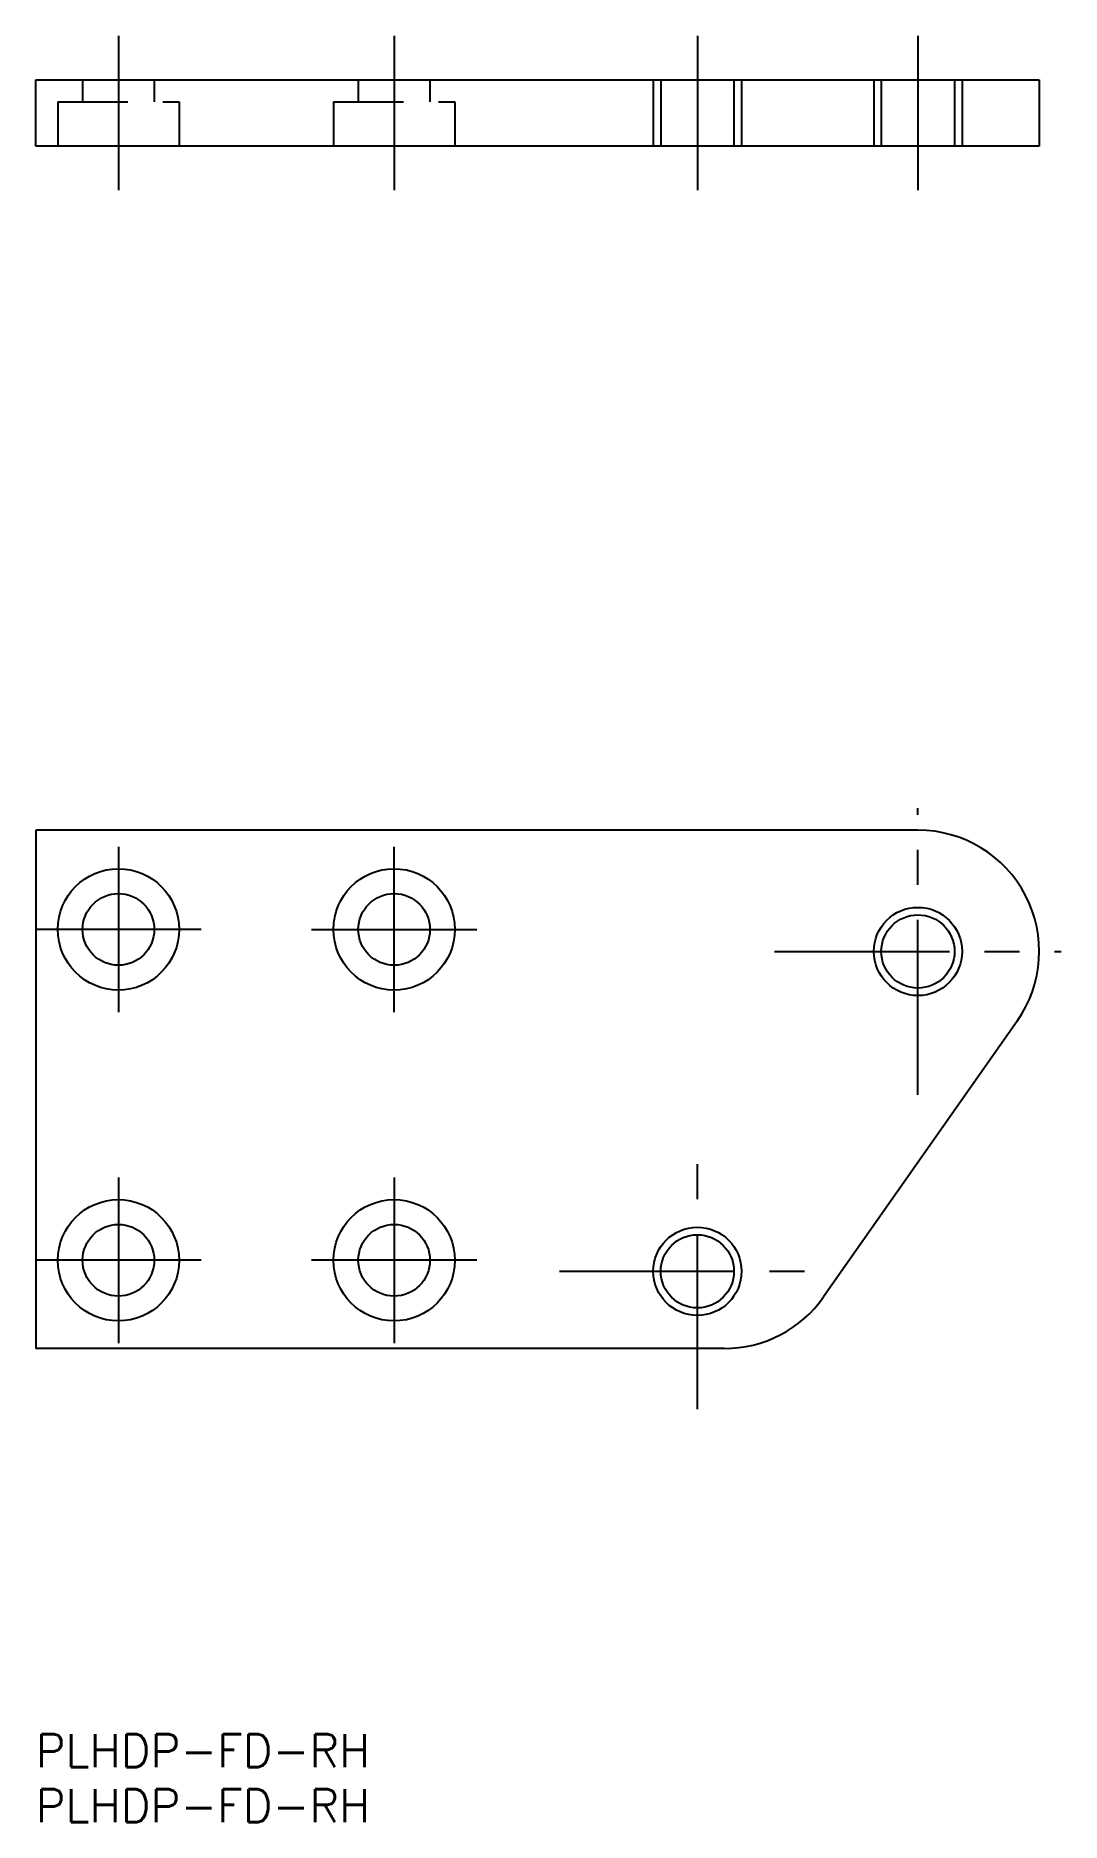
# Model space of a CAD drawing. Extents: x 0 to 93, y -8 to 154.
import ezdxf

# ---------------------------------------------------------------- set-up
doc = ezdxf.new("R2010")
doc.units = 0
doc.header["$LTSCALE"] = 0.5
doc.linetypes.add('CENTER', pattern=[50.8, 31.75, -6.35, 6.35, -6.35])
doc.linetypes.add('DASHED', pattern=[19.05, 12.7, -6.35])
doc.layers.get('0').update_dxf_attribs({"linetype": 'CONTINUOUS'})
doc.layers.add('CENTER', color=1, linetype='CENTER')
doc.styles.get("Standard").update_dxf_attribs({"font": 'txt.shx', "height": 3, "bigfont": 'bigfont.shx'})

# ---------------------------------------------------------------- blocks, each defined once
blk = doc.blocks.new('*U21')
at = {"color": 7, "linetype": 'CONTINUOUS'}
blk.add_text('PLHDP-FD-RH', height=3, dxfattribs=at).set_placement((0, -3))
blk = doc.blocks.new('*U22')
at = {"color": 7, "linetype": 'CONTINUOUS'}
blk.add_text('PLHDP-FD-RH', height=3, dxfattribs=at).set_placement((0, -8))

msp = doc.modelspace()

# ---------------------------------------------------------------- linework, layer by layer
at = {"color": 7, "linetype": 'CONTINUOUS'}
for p, q in [((0, 149.97), (91, 149.97)), ((0, 143.97), (0, 149.97)), ((0, 143.97), (0, 149.97)), ((0, 143.97), (0, 149.97)), ((91, 149.97), (91, 143.97)), ((91, 143.97), (0, 143.97)), ((80, 81.95), (0, 81.95)), ((0, 81.95), (0, 34.95)), ((89.01, 64.64), (71.45, 39.63)), ((62.44, 34.95), (0, 34.95))]:
    msp.add_line(p, q, dxfattribs=at)
at = {"color": 3, "linetype": 'DASHED'}
for p, q in [((4.25, 149.97), (4.25, 147.97)), ((10.75, 149.97), (10.75, 147.97)), ((29.25, 149.97), (29.25, 147.97)), ((35.75, 149.97), (35.75, 147.97)), ((56, 149.97), (56, 143.97)), ((56.68, 149.97), (56.68, 143.97)), ((63.32, 149.97), (63.32, 143.97)), ((64, 149.97), (64, 143.97)), ((76, 149.97), (76, 143.97)), ((76.68, 149.97), (76.68, 143.97)), ((83.32, 149.97), (83.32, 143.97)), ((84, 149.97), (84, 143.97)), ((2, 147.97), (2, 143.97)), ((2, 147.97), (13, 147.97)), ((13, 147.97), (13, 143.97)), ((27, 147.97), (27, 143.97)), ((27, 147.97), (38, 147.97)), ((38, 147.97), (38, 143.97))]:
    msp.add_line(p, q, dxfattribs=at)
at = {"color": 7, "linetype": 'CONTINUOUS'}
for centre, radius in [((7.5, 72.95), 5.5), ((32.5, 72.95), 5.5), ((7.5, 72.95), 3.25), ((32.5, 72.95), 3.25), ((80, 70.95), 3.32), ((7.5, 42.95), 5.5), ((32.5, 42.95), 5.5), ((7.5, 42.95), 3.25), ((32.5, 42.95), 3.25), ((60, 41.95), 3.32)]:
    msp.add_circle(centre, radius, dxfattribs=at)
at = {"color": 3, "linetype": 'CONTINUOUS'}
for centre in [(80, 70.95), (60, 41.95)]:
    msp.add_circle(centre, 4, dxfattribs=at)
at = {"color": 7, "linetype": 'CONTINUOUS'}
for centre, start, end in [((80, 70.95), 325, 90), ((62.44, 45.95), 270, 324.9224)]:
    msp.add_arc(centre, 11, start, end, dxfattribs=at)
at = {"layer": 'CENTER', "color": 1, "linetype": 'CENTER'}
for p, q in [((7.5, 153.97), (7.5, 139.97)), ((32.5, 153.97), (32.5, 139.97)), ((60, 153.97), (60, 139.97)), ((80, 153.97), (80, 139.97)), ((80, 57.95), (80, 83.95)), ((7.5, 80.45), (7.5, 65.45)), ((32.5, 65.45), (32.5, 80.45)), ((15, 72.95), (0, 72.95)), ((25, 72.95), (40, 72.95)), ((67, 70.95), (93, 70.95)), ((60, 29.45), (60, 54.45)), ((7.5, 50.45), (7.5, 35.45)), ((32.5, 50.45), (32.5, 35.45)), ((15, 42.95), (0, 42.95)), ((40, 42.95), (25, 42.95)), ((47.5, 41.95), (72.5, 41.95))]:
    msp.add_line(p, q, dxfattribs=at)

# ---------------------------------------------------------------- block references
at = {"color": 7, "linetype": 'CONTINUOUS'}
for name in ['*U21', '*U22']:
    msp.add_blockref(name, (0, 0), dxfattribs=at)

doc.saveas('drawing.dxf')
